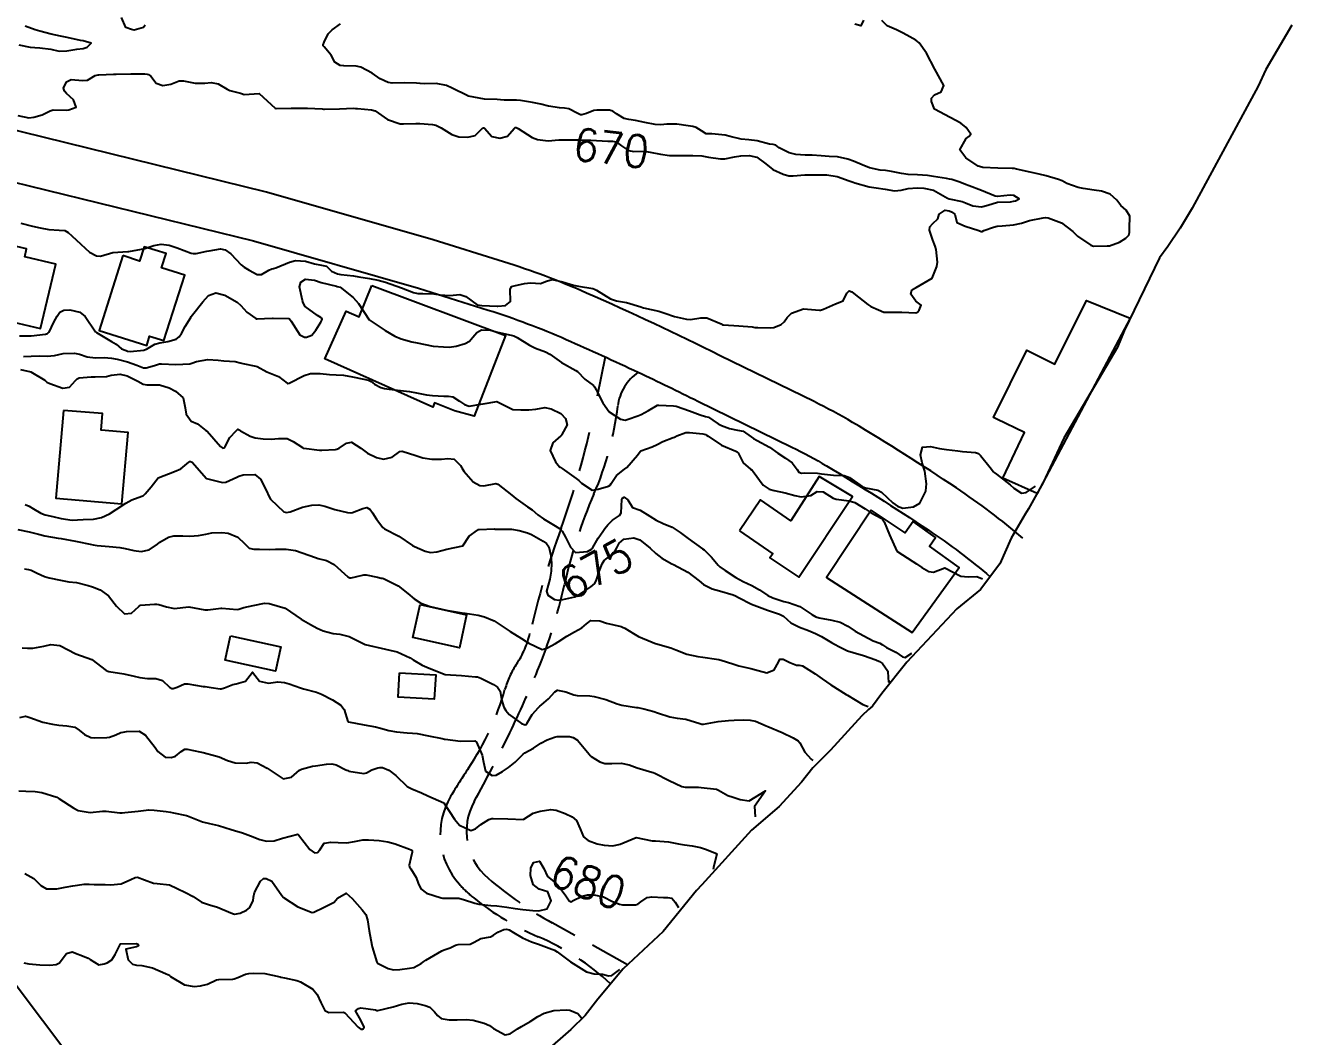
# Model space of a CAD drawing. Header units: metres. Extents: x 298520 to 308411, y 7433745 to 7450750.
# Drawn here: x 300859.5 to 301017, y 7446823.5 to 7446949.3 of the extents above; entities that cross this region are included whole.
import ezdxf
from ezdxf.enums import TextEntityAlignment as Align

# ---------------------------------------------------------------- set-up
doc = ezdxf.new("R2010")
doc.units = ezdxf.units.M
doc.header["$LTSCALE"] = 10
doc.linetypes.add('CONTINUO', pattern=[0])
doc.linetypes.add('DASHED', pattern=[0.75, 0.5, -0.25])
for name, color, linetype in [('Area', 45, 'Continuous'), ('Cotas', 45, 'Continuous'), ('Curvas de Nivel 1m', 11, 'Continuous'), ('Curvas de Nivel 5m', 15, 'Continuous'), ('Edificações', 30, 'Continuous'), ('TEXTO', 45, 'Continuous'), ('Vias Primárias', 230, 'Continuous'), ('Vias Secundárias', 230, 'DASHED')]:
    doc.layers.add(name, color=color, linetype=linetype)
doc.styles.add('Style-STANDARD', font='STANDARD.shx')

msp = doc.modelspace()

# ---------------------------------------------------------------- linework, layer by layer
at = {"layer": 'Area'}
msp.add_polyline3d([(301017.03, 7446949.35, 672.28), (301013.8, 7446943.86, 671.69), (301012.84, 7446941.75, 672.03), (301004.63, 7446926.57, 671.48), (301003.17, 7446924.1, 671.61), (301001.63, 7446921.81, 671.47), (301000.57, 7446920.43, 671.43), (300996.18, 7446911.34, 675.16), (300995.35, 7446909.28, 675.22), (300988.66, 7446897.98, 674.74), (300986.1, 7446892.45, 674.78), (300984.28, 7446889.19, 673.9), (300983.85, 7446888.53, 674.61), (300982.12, 7446885.54, 672.36), (300980.71, 7446882.35, 672.25), (300978.33, 7446879.13, 676.21), (300975.38, 7446876.75, 677.46), (300969.13, 7446870.09, 673.75), (300966.05, 7446866.2, 675.46), (300964.88, 7446864.62, 675.74), (300964.37, 7446864.21, 683.54), (300963.53, 7446863.44, 676.04), (300959.64, 7446859.16, 680.6), (300957.46, 7446856.94, 677.26), (300956.05, 7446855.16, 689.59), (300953.27, 7446852.15, 684.21), (300949.81, 7446849.21, 678.16), (300943.63, 7446842.41, 691.45), (300942.99, 7446841.71, 688.77), (300938.82, 7446836.61, 680.46), (300933.86, 7446831.97, 684.31), (300930.71, 7446828.19, 681.47), (300929.14, 7446826.14, 681.99), (300927.35, 7446824.41, 682.1), (300924.06, 7446821.55, 682.23)], dxfattribs=at)
at = {"layer": 'Curvas de Nivel 1m', "flags": 128}
for points, elevation in [([(300858.9, 7446924.71), (300860.38, 7446924.34), (300861.32, 7446924.13), (300862.38, 7446923.93), (300863.7, 7446923.85), (300864.38, 7446923.81), (300864.8, 7446923.58), (300865.27, 7446923.15), (300866.36, 7446922.11), (300867.46, 7446921.12), (300868.34, 7446920.64), (300868.82, 7446920.63), (300870.34, 7446921.09), (300872.22, 7446921.19), (300872.35, 7446921.2), (300873.92, 7446921.47), (300874.35, 7446921.59), (300875.45, 7446921.93), (300876.36, 7446922.11), (300877.36, 7446922), (300878.35, 7446921.66), (300880.12, 7446920.97), (300880.34, 7446920.93), (300880.72, 7446920.96), (300882.06, 7446921.23), (300882.35, 7446921.28), (300883.77, 7446921.51), (300884.35, 7446921.4), (300885.04, 7446920.91), (300886.33, 7446919.54), (300886.69, 7446919.26), (300887.31, 7446918.89), (300888.32, 7446918.35), (300888.85, 7446918.33), (300889.78, 7446918.86), (300890.13, 7446919.05), (300890.33, 7446919.07), (300890.63, 7446919.15), (300892.33, 7446919.86), (300893.08, 7446920.06), (300894.33, 7446919.99), (300895.47, 7446919.65), (300896.33, 7446919.5), (300896.95, 7446919.39), (300897.58, 7446918.76), (300898.32, 7446918.4), (300898.74, 7446918.32), (300900.31, 7446918.17), (300900.98, 7446918.06), (300902.31, 7446917.85), (300903.36, 7446917.64), (300904.3, 7446917.38), (300906.29, 7446916.66), (300907.76, 7446916.11), (300908.29, 7446915.99), (300908.94, 7446915.97), (300910.29, 7446915.94), (300911.08, 7446915.81), (300912.28, 7446915.74), (300913.55, 7446915.84), (300914.28, 7446915.58), (300915.69, 7446914.55), (300916.27, 7446914.48), (300918.16, 7446914.4), (300918.27, 7446914.4), (300919.23, 7446914.5), (300919.82, 7446914.96), (300919.8, 7446916.49), (300919.95, 7446916.84), (300920.3, 7446916.94), (300921.56, 7446917.23), (300922.31, 7446917.3), (300923.55, 7446917.2), (300924.31, 7446917.5), (300925.04, 7446917.7), (300926.31, 7446917.43), (300927.69, 7446917.02), (300928.3, 7446916.88), (300930.09, 7446916.58), (300930.29, 7446916.51), (300930.55, 7446916.37), (300932.28, 7446915.31), (300933.01, 7446915.07), (300934.28, 7446914.85), (300936.06, 7446914.3), (300936.27, 7446914.23), (300936.37, 7446914.2), (300938.27, 7446913.76), (300939.02, 7446913.51), (300940.26, 7446913.1), (300941.72, 7446912.77), (300942.25, 7446912.75), (300943.52, 7446912.95), (300944.25, 7446912.93), (300946.03, 7446912.18), (300946.17, 7446912.11), (300946.24, 7446912.09), (300946.34, 7446912.08), (300948.24, 7446911.94), (300949.91, 7446911.81), (300950.24, 7446911.76), (300950.62, 7446911.75), (300952.24, 7446911.71), (300952.61, 7446911.73), (300953.51, 7446912.1), (300953.9, 7446912.44), (300954.26, 7446913), (300954.81, 7446913.54), (300956.27, 7446914.06), (300958.27, 7446913.89), (300958.4, 7446913.91), (300958.77, 7446914.03), (300960.28, 7446914.68), (300961.24, 7446915.05), (300961.69, 7446916), (300961.97, 7446916.32), (300962.29, 7446916.18), (300962.55, 7446915.99), (300964.28, 7446914.6), (300964.68, 7446914.37), (300965.61, 7446913.95), (300966.27, 7446913.67), (300966.57, 7446913.63), (300968.27, 7446913.66), (300968.53, 7446913.65), (300970.27, 7446913.58), (300970.49, 7446913.67), (300970.68, 7446913.89), (300970.91, 7446914.52), (300970.28, 7446915), (300969.63, 7446915.91), (300969.77, 7446916.43), (300970.3, 7446916.73), (300972.31, 7446917.87), (300972.87, 7446919.33), (300972.94, 7446919.86), (300972.79, 7446921.43), (300972.68, 7446921.87), (300972.37, 7446922.61), (300971.98, 7446923.87), (300972, 7446924.27), (300972.4, 7446924.67), (300973.01, 7446925.26), (300973.18, 7446925.86), (300973.92, 7446926.36), (300974.42, 7446926.26), (300974.72, 7446926.15), (300975.1, 7446925.84), (300975.36, 7446924.79), (300976.4, 7446924.34), (300978.12, 7446923.8), (300978.39, 7446923.67), (300978.52, 7446923.67), (300978.73, 7446923.8), (300979.94, 7446924.24), (300980.4, 7446924.33), (300981.02, 7446924.39), (300982.4, 7446924.53), (300983.41, 7446924.73), (300984.41, 7446925.05), (300986.09, 7446925.38), (300986.41, 7446925.42), (300986.71, 7446925.4), (300988.4, 7446924.76), (300989.8, 7446923.67), (300990.38, 7446923.12), (300992.04, 7446921.97), (300992.37, 7446921.86), (300994.09, 7446921.89), (300994.37, 7446921.92), (300995.61, 7446922.37), (300996.38, 7446922.87), (300996.76, 7446923.21), (300996.83, 7446923.58), (300996.86, 7446924.05), (300996.9, 7446925.58), (300996.42, 7446926.32), (300995.78, 7446926.94), (300995.29, 7446927.6), (300994.44, 7446928.35), (300993.38, 7446928.69), (300992.45, 7446928.83), (300991.09, 7446929.02), (300990.46, 7446929.16), (300989.06, 7446929.67), (300988.47, 7446929.97), (300988.02, 7446930.14), (300986.47, 7446930.61), (300985.59, 7446930.83), (300984.48, 7446931.05), (300982.77, 7446931.46), (300982.48, 7446931.51), (300982.25, 7446931.53), (300980.48, 7446931.55), (300978.62, 7446931.66), (300978.48, 7446931.68), (300978, 7446931.8), (300976.5, 7446932.84), (300975.76, 7446933.83), (300976.53, 7446935.27), (300976.84, 7446935.51), (300977.12, 7446935.81), (300976.54, 7446936.64), (300975.87, 7446937.15), (300974.55, 7446937.85), (300972.57, 7446938.91), (300972.2, 7446939.87), (300972.2, 7446940.26), (300972.59, 7446940.7), (300973.4, 7446941.05), (300973.74, 7446941.86), (300972.62, 7446943.87), (300971.58, 7446945.88), (300970.67, 7446947.15), (300970.26, 7446947.49), (300969.5, 7446947.91), (300968.68, 7446948.36), (300967.84, 7446948.78), (300966.69, 7446949.29), (300966.03, 7446949.95)], 671), ([(300963.76, 7446949.97), (300963.41, 7446949.26), (300962.69, 7446949.46)], 671), ([(300858.65, 7446946.92), (300860.06, 7446946.62), (300860.65, 7446946.57), (300861.29, 7446946.55), (300862.64, 7446946.36), (300863.67, 7446946.14), (300864.64, 7446946.15), (300865.89, 7446946.39), (300866.65, 7446946.45), (300867.17, 7446946.6), (300867.68, 7446947.12), (300866.66, 7446947.39), (300866.35, 7446947.44), (300864.66, 7446947.82), (300863.85, 7446947.98), (300862.67, 7446948.23), (300861.26, 7446948.6), (300860.68, 7446948.76), (300859.44, 7446949.22)], 669), ([(300858.75, 7446910.69), (300860.22, 7446910.72), (300861.97, 7446910.93), (300862.22, 7446911.01), (300862.33, 7446911.07), (300862.44, 7446911.18), (300863.01, 7446912.41), (300863.44, 7446913.17), (300863.78, 7446913.64), (300864.26, 7446913.88), (300865.03, 7446913.92), (300866.26, 7446913.67), (300866.91, 7446913.12), (300868.22, 7446911.21), (300868.33, 7446911.11), (300870.21, 7446909.99), (300870.78, 7446909.66), (300871.45, 7446909.07), (300872, 7446908.87), (300872.2, 7446908.81), (300872.5, 7446908.76), (300874.2, 7446908.93), (300874.29, 7446908.95), (300874.53, 7446909.04), (300875.57, 7446909.67), (300876.21, 7446909.83), (300877.19, 7446909.98), (300878.22, 7446910.31), (300878.62, 7446910.59), (300878.9, 7446910.98), (300879.36, 7446911.85), (300880.05, 7446912.97), (300880.12, 7446913.1), (300880.26, 7446913.31), (300881.54, 7446914.95), (300882.28, 7446915.73), (300883.16, 7446916.05), (300884.28, 7446915.77), (300885.82, 7446914.9), (300886.27, 7446914.48), (300887.04, 7446913.67), (300888.17, 7446912.87), (300888.25, 7446912.83), (300888.3, 7446912.82), (300889.25, 7446912.86), (300890.21, 7446912.9), (300890.25, 7446912.9), (300890.3, 7446912.9), (300892.25, 7446912.85), (300892.35, 7446912.82), (300892.54, 7446912.52), (300893.63, 7446910.81), (300894.02, 7446910.61), (300894.22, 7446910.56), (300894.47, 7446910.55), (300895.12, 7446910.79), (300895.61, 7446911.41), (300896.25, 7446912.42), (300896.36, 7446912.67), (300896.39, 7446912.78), (300896.36, 7446912.89), (300896.25, 7446912.97), (300895.82, 7446913.23), (300894.27, 7446914.34), (300894.05, 7446914.8), (300893.96, 7446915.12), (300893.6, 7446916.81), (300893.73, 7446917.38), (300894.31, 7446917.77), (300895.47, 7446917.62), (300896.3, 7446917.33), (300898.17, 7446916.87), (300898.29, 7446916.85), (300898.65, 7446916.75), (300900.28, 7446915.49), (300900.91, 7446914.72), (300902.25, 7446912.71), (300904.23, 7446911.35), (300905.44, 7446910.67), (300906.22, 7446910.33), (300907.54, 7446909.96), (300908.21, 7446909.83), (300909.21, 7446909.63), (300910.21, 7446909.44), (300911.48, 7446909.32), (300912.21, 7446909.31), (300913.06, 7446909.42), (300914.21, 7446909.74), (300914.73, 7446910.04), (300915.15, 7446910.55), (300915.65, 7446911.12), (300916.24, 7446911.47), (300917.36, 7446911.41), (300918.23, 7446911.17), (300919.93, 7446910.79), (300920.23, 7446910.7), (300920.65, 7446910.49), (300922.21, 7446909.53), (300922.93, 7446909.18), (300924.21, 7446908.73), (300924.72, 7446908.43), (300926.19, 7446907.37), (300927.95, 7446906.4), (300928.17, 7446906.25), (300929.09, 7446905.31), (300930.15, 7446904.51), (300930.3, 7446904.37), (300930.51, 7446904), (300931.34, 7446902.36), (300932.12, 7446901.25), (300933.52, 7446900.34), (300934.1, 7446900.22), (300934.47, 7446900.32), (300935.66, 7446900.75), (300936.11, 7446900.9), (300937.01, 7446901.4), (300938.13, 7446902.07), (300938.3, 7446902.1), (300940.13, 7446902), (300940.43, 7446901.94), (300942.11, 7446901.38), (300943.45, 7446900.87), (300944.11, 7446900.69), (300944.48, 7446900.58), (300945.01, 7446900.2), (300945.68, 7446899.77), (300946.1, 7446899.57), (300947.09, 7446899.18), (300948.09, 7446898.96), (300948.77, 7446898.83), (300949.78, 7446898.13), (300950.08, 7446897.92), (300950.51, 7446897.69), (300952.06, 7446896.84), (300953.1, 7446896.1), (300954.05, 7446895.47), (300954.87, 7446894.9), (300955.5, 7446894.07), (300955.72, 7446893.76), (300956.03, 7446893.61), (300956.43, 7446893.65), (300958.03, 7446893.63), (300958.51, 7446893.55), (300960.03, 7446893.39), (300961.34, 7446893.31), (300962.02, 7446893.08), (300963.6, 7446891.97), (300964, 7446891.8), (300965.54, 7446891.49), (300966, 7446891.25), (300967.41, 7446889.93), (300967.98, 7446889.53), (300968.64, 7446889.25), (300969.98, 7446889.42), (300970.77, 7446889.89), (300971.5, 7446891.38), (300971.54, 7446891.88), (300971.58, 7446892.3), (300971.37, 7446893.88), (300971.06, 7446894.9), (300970.86, 7446895.89), (300971.09, 7446896.86), (300972.07, 7446896.95), (300973.22, 7446896.7), (300974.06, 7446896.56), (300975.5, 7446896.39), (300976.06, 7446896.33), (300977.68, 7446896.18), (300978.06, 7446896.05), (300978.33, 7446895.8), (300979.5, 7446894.33), (300979.93, 7446893.78), (300980.03, 7446893.7), (300980.31, 7446893.5), (300982.01, 7446892.15), (300982.46, 7446891.75), (300983.4, 7446891.14), (300984, 7446891.23), (300985.15, 7446892)], 672), ([(300859.26, 7446908.15), (300860.19, 7446908.17), (300861.21, 7446908.21), (300862.19, 7446908.19), (300863.11, 7446908.25), (300864.2, 7446908.5), (300865.59, 7446908.53), (300866.2, 7446908.41), (300867.18, 7446908.11), (300868.19, 7446907.97), (300869.27, 7446908.02), (300870.19, 7446907.94), (300870.9, 7446907.79), (300872.19, 7446907.46), (300873.34, 7446907.05), (300874.18, 7446906.73), (300874.5, 7446906.71), (300875.56, 7446907.03), (300876.03, 7446907.18), (300876.18, 7446907.21), (300876.4, 7446907.23), (300878.18, 7446907.15), (300879.93, 7446907.23), (300880.19, 7446907.29), (300880.75, 7446907.52), (300882.19, 7446907.78), (300883.45, 7446907.66), (300884.19, 7446907.58), (300885.59, 7446907.5), (300886.19, 7446907.36), (300886.55, 7446907.26), (300888.17, 7446906.92), (300888.31, 7446906.87), (300889.52, 7446906.21), (300890.16, 7446905.99), (300890.97, 7446905.65), (300892.04, 7446904.83), (300892.11, 7446904.79), (300892.15, 7446904.79), (300892.28, 7446904.83), (300894.16, 7446905.79), (300894.95, 7446906.01), (300896.17, 7446906.02), (300897.31, 7446905.91), (300898.16, 7446905.87), (300899.07, 7446905.83), (300900.16, 7446905.62), (300901.57, 7446905.3), (300902.16, 7446905.2), (300902.48, 7446905.03), (300902.93, 7446904.7), (300903.72, 7446904.26), (300904.15, 7446904.17), (300904.73, 7446904.09), (300906.15, 7446903.89), (300907.27, 7446903.77), (300908.14, 7446903.63), (300909.38, 7446903.37), (300910.14, 7446903.28), (300911.55, 7446903.18), (300912.14, 7446903.18), (300912.67, 7446903.11), (300913.51, 7446902.57), (300914.13, 7446902.15), (300914.71, 7446901.97), (300916.13, 7446902.19), (300916.43, 7446902.24), (300918.13, 7446902.52), (300920.12, 7446901.54), (300921.11, 7446901.49), (300922.12, 7446901.51), (300922.99, 7446901.59), (300924.12, 7446901.77), (300924.91, 7446901.64), (300926.11, 7446901.03), (300926.66, 7446900.41), (300926.88, 7446899.62), (300926.24, 7446898.42), (300926.16, 7446898.34), (300926.08, 7446898.27), (300925.1, 7446897.4), (300924.76, 7446896.43), (300925.45, 7446895.02), (300925.95, 7446894.42), (300926.03, 7446894.35), (300926.27, 7446894.18), (300928.02, 7446892.94), (300928.32, 7446892.7), (300928.65, 7446892.39), (300930, 7446891.49), (300930.74, 7446891.63), (300932.01, 7446891.99), (300932.22, 7446892.14), (300932.36, 7446892.35), (300933.04, 7446893.33), (300934.03, 7446894.13), (300934.29, 7446894.33), (300935.62, 7446895.88), (300935.97, 7446896.3), (300936.01, 7446896.35), (300936.05, 7446896.38), (300937.46, 7446896.89), (300938.07, 7446897.19), (300938.79, 7446897.55), (300940.08, 7446898.05), (300940.22, 7446898.11), (300940.51, 7446898.25), (300941.65, 7446898.67), (300942.09, 7446898.69), (300943.78, 7446898.52), (300944.08, 7446898.41), (300944.21, 7446898.34), (300944.41, 7446898.21), (300946.07, 7446897.1), (300947.86, 7446896.36), (300948.05, 7446896.28), (300948.18, 7446896.16), (300948.78, 7446894.89), (300949.7, 7446894.13), (300949.91, 7446894.01), (300950.03, 7446893.82), (300951.26, 7446892.12), (300952.01, 7446891.61), (300952.64, 7446891.47), (300954, 7446891.17), (300955.22, 7446890.85), (300955.99, 7446890.68), (300957.21, 7446890.83), (300958, 7446891.34), (300958.75, 7446891.28), (300959.99, 7446890.5), (300960.35, 7446890.38), (300961.98, 7446890.18), (300962.67, 7446889.98), (300963.98, 7446889.19), (300964.69, 7446888.68), (300965.96, 7446888.02), (300966.08, 7446887.94), (300966.33, 7446887.57), (300966.97, 7446885.93), (300967.91, 7446883.92), (300969.9, 7446882.64), (300970.36, 7446882.35), (300971.03, 7446881.88), (300971.89, 7446881.38), (300972.45, 7446881.3), (300973.89, 7446881.85), (300975.88, 7446880.82), (300976.78, 7446880.72), (300977.87, 7446880.78), (300978.56, 7446880.48)], 673), ([(300858.87, 7446906.52), (300860.17, 7446906.22), (300861.88, 7446905.18), (300862.02, 7446905.05), (300862.15, 7446904.96), (300862.53, 7446904.79), (300864.14, 7446904.18), (300864.98, 7446904.32), (300865.73, 7446905.14), (300865.93, 7446905.37), (300866.16, 7446905.47), (300867.68, 7446905.6), (300868.16, 7446905.59), (300869.59, 7446905.66), (300870.16, 7446905.8), (300871.29, 7446905.95), (300872.16, 7446905.71), (300873.48, 7446905.05), (300874.15, 7446904.7), (300874.58, 7446904.61), (300876.15, 7446904.59), (300877.37, 7446904.22), (300878.14, 7446903.82), (300879.09, 7446902.98), (300879.36, 7446901.73), (300879.48, 7446900.98), (300880.09, 7446900.09), (300880.89, 7446899.75), (300881.93, 7446898.94), (300882.03, 7446898.89), (300882.08, 7446898.86), (300883.76, 7446896.92), (300884.06, 7446896.74), (300884.21, 7446896.77), (300884.34, 7446896.92), (300884.93, 7446898.06), (300885.69, 7446898.9), (300885.9, 7446899.08), (300886.08, 7446899.03), (300886.16, 7446898.97), (300886.25, 7446898.9), (300887.43, 7446898.24), (300888.07, 7446898.02), (300889.05, 7446897.88), (300890.07, 7446897.85), (300890.97, 7446897.94), (300892.07, 7446897.93), (300892.81, 7446897.55), (300893.94, 7446896.8), (300894.06, 7446896.74), (300894.14, 7446896.72), (300896.06, 7446896.48), (300896.35, 7446896.48), (300898.06, 7446896.57), (300898.21, 7446896.6), (300898.53, 7446896.75), (300899.45, 7446897.36), (300900.07, 7446897.46), (300901.21, 7446896.72), (300902.05, 7446896.12), (300903.18, 7446895.56), (300904.04, 7446895.37), (300905.12, 7446895.6), (300906.05, 7446896.3), (300906.36, 7446896.35), (300908.04, 7446895.81), (300908.92, 7446895.51), (300910.04, 7446895.38), (300911.25, 7446895.38), (300912.04, 7446895.45), (300912.83, 7446895.37), (300913.61, 7446894.57), (300913.76, 7446894.29), (300914.03, 7446893.88), (300915.21, 7446892.55), (300916.01, 7446892.07), (300916.51, 7446892.03), (300918.01, 7446892.33), (300918.26, 7446892.27), (300919.99, 7446890.9), (300920.49, 7446890.48), (300921.97, 7446889.44), (300922.55, 7446889.04), (300923.23, 7446888.45), (300923.96, 7446887.93), (300925.19, 7446887.19), (300925.94, 7446886.73), (300926.27, 7446886.42), (300926.66, 7446885.67), (300927.31, 7446884.41), (300927.91, 7446883.76), (300929.4, 7446883.87), (300929.91, 7446884.16), (300930.02, 7446884.26), (300930.09, 7446884.37), (300930.76, 7446885.53), (300931.31, 7446886.36), (300931.58, 7446886.72), (300931.95, 7446887.2), (300932.53, 7446887.77), (300933.38, 7446888.34), (300933.62, 7446888.68), (300933.7, 7446890.33), (300933.79, 7446890.53), (300933.99, 7446890.65), (300934.45, 7446890.32), (300935.02, 7446889.36), (300935.97, 7446889.02), (300937.19, 7446888.29), (300937.96, 7446887.77), (300938.85, 7446887.37), (300939.94, 7446886.9), (300940.94, 7446886.24), (300941.93, 7446885.48), (300943.72, 7446884.21), (300943.91, 7446884.07), (300944.86, 7446883.16), (300945.68, 7446882.18), (300945.89, 7446881.98), (300946.53, 7446881.53), (300947.87, 7446880.64), (300948.78, 7446880.15), (300949.86, 7446879.64), (300950.82, 7446879.09), (300951.85, 7446878.38), (300952.46, 7446878.1), (300953.84, 7446877.67), (300954.41, 7446877.51), (300955.83, 7446877.04), (300957.31, 7446876.05), (300957.81, 7446875.76), (300958.22, 7446875.62), (300959.81, 7446875.34), (300960.87, 7446875.08), (300961.8, 7446874.59), (300962.72, 7446873.98), (300963.79, 7446873.37), (300964.96, 7446872.78), (300965.78, 7446872.46), (300966.12, 7446872.28), (300966.6, 7446871.94), (300967.76, 7446871.33), (300968.61, 7446870.77), (300968.94, 7446870.68), (300969.76, 7446871.23)], 674), ([(300858.53, 7446886.63), (300859.93, 7446886.32), (300861.1, 7446886.02), (300861.92, 7446885.82), (300863.54, 7446885.54), (300863.92, 7446885.48), (300865.73, 7446885.14), (300865.91, 7446885.11), (300867.56, 7446884.77), (300867.91, 7446884.71), (300868.39, 7446884.63), (300869.91, 7446884.5), (300871.23, 7446884.39), (300871.9, 7446884.23), (300872.96, 7446884), (300873.9, 7446883.86), (300874.87, 7446884.07), (300875.91, 7446884.8), (300876.21, 7446885.02), (300877.27, 7446885.66), (300877.93, 7446885.84), (300879.08, 7446885.82), (300879.93, 7446885.8), (300881.03, 7446885.85), (300881.93, 7446886.02), (300882.69, 7446886.18), (300883.93, 7446886.24), (300884.7, 7446886.14), (300885.92, 7446885.66), (300886.76, 7446884.89), (300887.32, 7446884.29), (300887.91, 7446884.17), (300888.6, 7446884.17), (300889.91, 7446884.13), (300890.59, 7446884.16), (300891.91, 7446884.17), (300893.08, 7446883.99), (300893.9, 7446883.72), (300895.57, 7446883.11), (300895.9, 7446883.02), (300896.95, 7446882.77), (300897.89, 7446882.27), (300899.59, 7446880.73), (300899.75, 7446880.62), (300899.86, 7446880.59), (300900, 7446880.59), (300900.54, 7446880.72), (300901.59, 7446880.99), (300901.87, 7446880.98), (300903.27, 7446880.69), (300903.75, 7446880.57), (300903.86, 7446880.55), (300904.04, 7446880.5), (300905.85, 7446879.61), (300907.08, 7446878.65), (300907.84, 7446877.97), (300908.66, 7446877.46), (300909.83, 7446877.05), (300911.82, 7446876.59), (300913.82, 7446876.25), (300914.18, 7446876.19), (300915.81, 7446875.96), (300916.58, 7446875.76), (300917.8, 7446875.23), (300918.94, 7446874.5), (300919.44, 7446874.15), (300919.79, 7446873.92), (300921.21, 7446873.05), (300921.78, 7446872.69), (300922.12, 7446872.47), (300923.76, 7446871.69), (300924.37, 7446871.83), (300925.45, 7446872.42), (300925.78, 7446872.63), (300926.83, 7446873.36), (300927.79, 7446873.88), (300928.7, 7446874.39), (300929.29, 7446874.89), (300929.81, 7446875.27), (300930.94, 7446875.23), (300931.8, 7446874.96), (300933.6, 7446874.53), (300933.79, 7446874.47), (300934.06, 7446874.33), (300935.14, 7446873.66), (300935.78, 7446873.31), (300937.48, 7446872.58), (300937.77, 7446872.47), (300938.46, 7446872.27), (300939.77, 7446871.87), (300940.39, 7446871.62), (300941.76, 7446871.1), (300943.16, 7446870.81), (300943.75, 7446870.73), (300945.45, 7446870.49), (300945.75, 7446870.42), (300946.59, 7446870.17), (300947.74, 7446869.81), (300948.24, 7446869.65), (300949.73, 7446869.3), (300950.66, 7446869.06), (300951.73, 7446868.78), (300952.66, 7446869.17), (300953.17, 7446870.1), (300953.35, 7446870.5), (300953.75, 7446870.48), (300954.6, 7446870.08), (300955.41, 7446869.73), (300955.74, 7446869.75), (300956.16, 7446869.63), (300957.73, 7446868.66), (300958.63, 7446868.03), (300959.71, 7446867.3), (300961.6, 7446866.09), (300961.69, 7446866.03), (300961.75, 7446865.99), (300963.68, 7446864.83), (300964.32, 7446864.61)], 676), ([(300859.39, 7446881.7), (300859.88, 7446881.62), (300860.21, 7446881.54), (300860.96, 7446881.19), (300861.87, 7446880.76), (300862.44, 7446880.6), (300863.86, 7446880.3), (300864.89, 7446880.12), (300865.86, 7446880), (300867.31, 7446879.66), (300867.85, 7446879.47), (300868.79, 7446879.1), (300869.84, 7446878.36), (300870.82, 7446877.08), (300871.81, 7446876.12), (300872.68, 7446876.19), (300873.58, 7446877.04), (300873.82, 7446877.18), (300875.53, 7446877.32), (300875.83, 7446877.31), (300876.08, 7446877.27), (300877.02, 7446877), (300877.82, 7446876.81), (300878.01, 7446876.8), (300879.82, 7446876.97), (300881.82, 7446876.61), (300882.16, 7446876.6), (300883.82, 7446876.81), (300883.93, 7446876.81), (300885.82, 7446876.66), (300886.03, 7446876.69), (300886.67, 7446876.89), (300887.83, 7446877.15), (300889.25, 7446877.43), (300889.83, 7446877.41), (300891.82, 7446876.83), (300893.8, 7446875.47), (300894.94, 7446874.79), (300895.79, 7446874.34), (300896.54, 7446874.02), (300897.78, 7446873.68), (300898.61, 7446873.58), (300899.78, 7446873.31), (300900.91, 7446872.72), (300901.77, 7446872.31), (300902.31, 7446872.16), (300903.76, 7446871.83), (300904.81, 7446871.61), (300905.75, 7446871.39), (300907.35, 7446870.64), (300907.74, 7446870.4), (300908.86, 7446869.74), (300909.73, 7446869.37), (300911.72, 7446868.59), (300913.72, 7446868.44), (300915.48, 7446868.3), (300915.72, 7446868.27), (300916.14, 7446868.11), (300917.71, 7446867.34), (300918.21, 7446867.01), (300918.54, 7446866.51), (300918.72, 7446865.48), (300919.01, 7446864.5), (300919.25, 7446864.08), (300919.66, 7446863.61), (300921.2, 7446862.47), (300921.65, 7446862.29), (300921.78, 7446862.34), (300921.86, 7446862.47), (300922.54, 7446863.59), (300923.3, 7446864.45), (300923.48, 7446864.64), (300923.68, 7446864.8), (300924.58, 7446865.54), (300925.37, 7446866.42), (300925.7, 7446866.61), (300926.72, 7446866.41), (300927.7, 7446866.06), (300928.12, 7446865.97), (300929.7, 7446865.9), (300930.23, 7446865.83), (300931.69, 7446865.45), (300933.1, 7446864.92), (300933.68, 7446864.74), (300935.5, 7446864.48), (300935.68, 7446864.45), (300936.41, 7446864.29), (300937.67, 7446863.97), (300938.13, 7446863.81), (300939.66, 7446863.29), (300940.56, 7446863.15), (300941.66, 7446863.01), (300943.38, 7446862.49), (300943.65, 7446862.41), (300943.86, 7446862.41), (300945.66, 7446862.71), (300946.97, 7446862.86), (300947.66, 7446862.9), (300948.88, 7446862.93), (300949.66, 7446862.91), (300950.31, 7446862.78), (300951.65, 7446862.19), (300951.84, 7446862.11), (300953.64, 7446861.34), (300955, 7446860.71), (300955.63, 7446860.33), (300955.82, 7446860.07), (300956.45, 7446858.9), (300957.24, 7446858.05), (300957.44, 7446857.88)], 677), ([(300859.07, 7446871.91), (300859.76, 7446871.85), (300860.42, 7446871.86), (300861.76, 7446872.08), (300862.64, 7446872.3), (300863.76, 7446872.19), (300865.75, 7446871.14), (300867.74, 7446870.43), (300869.55, 7446869.09), (300869.72, 7446868.99), (300869.85, 7446868.96), (300871.72, 7446868.67), (300873.02, 7446868.36), (300873.71, 7446868.18), (300874.67, 7446868.07), (300875.71, 7446868.06), (300876.54, 7446867.83), (300877.42, 7446866.99), (300877.7, 7446866.83), (300877.88, 7446866.81), (300878.37, 7446866.98), (300879.27, 7446867.41), (300879.71, 7446867.41), (300881.58, 7446867.08), (300881.7, 7446867.08), (300881.84, 7446867.08), (300882.6, 7446866.94), (300883.7, 7446866.79), (300883.83, 7446866.79), (300884.24, 7446866.91), (300885.28, 7446867.34), (300885.71, 7446867.41), (300886.85, 7446867.75), (300887.72, 7446868.88), (300888.61, 7446867.76), (300889.71, 7446867.5), (300890.89, 7446867.66), (300891.71, 7446867.59), (300892.29, 7446867.4), (300893.7, 7446866.92), (300894.1, 7446866.8), (300895.7, 7446866.37), (300896.33, 7446866.14), (300897.68, 7446865.42), (300898.74, 7446864.74), (300899.16, 7446864.23), (300899.6, 7446862.73), (300899.62, 7446862.7), (300899.65, 7446862.69), (300899.7, 7446862.68), (300901.65, 7446862.31), (300903.03, 7446862.07), (300903.65, 7446861.91), (300904.71, 7446861.6), (300905.64, 7446861.43), (300906.96, 7446861.33), (300907.64, 7446861.29), (300908.23, 7446861.22), (300909.64, 7446860.94), (300911.34, 7446860.59), (300911.63, 7446860.53), (300911.71, 7446860.51), (300913.63, 7446860.28), (300915.4, 7446860.32), (300915.62, 7446860.17), (300916.33, 7446858.53), (300916.46, 7446857.67), (300916.73, 7446856.53), (300917.57, 7446855.99), (300918.05, 7446856.04), (300918.82, 7446856.5), (300919.59, 7446857), (300920.41, 7446857.67), (300921.19, 7446858.47), (300921.4, 7446858.68), (300921.61, 7446858.81), (300922.68, 7446859.39), (300923.62, 7446860.03), (300924.41, 7446860.44), (300925.29, 7446860.76), (300925.63, 7446860.84), (300927.17, 7446860.87), (300927.63, 7446860.75), (300928.17, 7446860.39), (300929.61, 7446858.64), (300929.73, 7446858.5), (300929.88, 7446858.38), (300930.96, 7446857.72), (300931.59, 7446857.48), (300932.46, 7446857.48), (300933.6, 7446857.54), (300934.61, 7446857.33), (300935.59, 7446856.96), (300937.44, 7446856.42), (300937.58, 7446856.38), (300937.81, 7446856.28), (300939.57, 7446855.39), (300941.14, 7446854.65), (300941.56, 7446854.55), (300943.23, 7446854.54), (300943.56, 7446854.53), (300945.45, 7446854.29), (300945.55, 7446854.26), (300945.7, 7446854.18), (300946.88, 7446853.5), (300947.54, 7446853.29), (300948.4, 7446853.01), (300949.54, 7446852.86), (300951.55, 7446854.11), (300950.18, 7446852.13), (300950.26, 7446850.88)], 678), ([(300858.78, 7446863.22), (300859.5, 7446863.37), (300859.66, 7446863.36), (300860.04, 7446863.21), (300861.65, 7446862.64), (300862.86, 7446862.39), (300863.64, 7446862.26), (300864.62, 7446862.17), (300865.64, 7446862), (300866.16, 7446861.66), (300866.85, 7446861.12), (300867.63, 7446860.74), (300868.05, 7446860.68), (300869.63, 7446860.72), (300869.95, 7446860.77), (300870.72, 7446861.08), (300871.37, 7446861.34), (300871.64, 7446861.41), (300872.07, 7446861.5), (300873.64, 7446861.54), (300874.44, 7446861.03), (300875.61, 7446859.48), (300875.95, 7446859.01), (300876.88, 7446858.28), (300877.6, 7446858.23), (300878.15, 7446858.43), (300878.88, 7446858.98), (300879.3, 7446859.28), (300879.61, 7446859.29), (300881.17, 7446858.95), (300881.6, 7446858.85), (300883.12, 7446858.45), (300883.6, 7446858.31), (300884.61, 7446857.89), (300885.59, 7446857.57), (300886.94, 7446857.54), (300887.59, 7446857.65), (300888.32, 7446857.6), (300889.58, 7446856.93), (300889.69, 7446856.85), (300891.56, 7446855.6), (300892.57, 7446855.81), (300893.58, 7446856.69), (300893.65, 7446856.73), (300893.84, 7446856.8), (300895.2, 7446857.17), (300895.59, 7446857.22), (300896.95, 7446857.4), (300897.59, 7446857.45), (300898.16, 7446857.32), (300899.35, 7446856.73), (300899.58, 7446856.61), (300899.74, 7446856.56), (300901.58, 7446856.27), (300901.94, 7446856.34), (300902.59, 7446856.7), (300903.31, 7446856.97), (300903.59, 7446857.02), (300903.91, 7446857.01), (300904.71, 7446856.67), (300905.57, 7446856), (300906.97, 7446854.65), (300907.55, 7446854.33), (300908.78, 7446853.86), (300909.54, 7446853.47), (300911.53, 7446852.59), (300912.87, 7446850.58), (300913.5, 7446849.83), (300914.88, 7446849.17), (300915.5, 7446849.36), (300916.13, 7446849.91), (300917.13, 7446850.52), (300917.4, 7446850.63), (300917.51, 7446850.66), (300917.66, 7446850.66), (300919.51, 7446850.61), (300921.44, 7446850.54), (300921.51, 7446850.57), (300922.67, 7446851.31), (300923.52, 7446851.55), (300924.85, 7446851.76), (300925.53, 7446851.71), (300926.65, 7446851.29), (300927.52, 7446850.87), (300928.06, 7446850.39), (300928.5, 7446849.39), (300928.93, 7446848.39), (300929.48, 7446847.92), (300930.63, 7446847.52), (300931.47, 7446847.34), (300932.55, 7446847.26), (300933.47, 7446847.46), (300935.48, 7446848.3), (300937.48, 7446847.89), (300937.88, 7446847.87), (300939.48, 7446847.77), (300940.74, 7446847.5), (300941.47, 7446847.38), (300942.44, 7446847.25), (300943.47, 7446847.06), (300944.11, 7446846.84), (300945.46, 7446846.31), (300945.51, 7446846.23), (300945.15, 7446844.75), (300945.04, 7446844.33)], 679), ([(300859.42, 7446843.82), (300860.52, 7446843.2), (300861.4, 7446842.32), (300862.11, 7446841.89), (300863.4, 7446841.89), (300864.44, 7446842.11), (300865.4, 7446842.3), (300866.78, 7446842.49), (300867.41, 7446842.5), (300868.05, 7446842.46), (300869.41, 7446842.44), (300870.07, 7446842.42), (300871.41, 7446842.54), (300872.62, 7446843.05), (300873.14, 7446843.32), (300873.42, 7446843.34), (300874.32, 7446843.03), (300875.41, 7446842.63), (300875.87, 7446842.56), (300877.41, 7446842.41), (300878.36, 7446841.94), (300879.4, 7446841.44), (300880.35, 7446840.96), (300881.38, 7446840.26), (300882.39, 7446839.92), (300883.37, 7446839.62), (300885.05, 7446838.9), (300885.36, 7446838.78), (300885.5, 7446838.76), (300886.19, 7446838.89), (300887.01, 7446839.24), (300887.37, 7446839.56), (300887.83, 7446840.43), (300887.86, 7446840.87), (300887.99, 7446841.46), (300888.73, 7446842.86), (300889.09, 7446843.19), (300889.42, 7446843.21), (300890.14, 7446842.84), (300891.4, 7446841.08), (300891.58, 7446840.83), (300893.38, 7446839.66), (300895.18, 7446838.97), (300895.37, 7446838.99), (300896.56, 7446839.58), (300897.38, 7446839.99), (300897.89, 7446840.25), (300898.32, 7446840.75), (300899.4, 7446841.37), (300900.14, 7446840.72), (300901.37, 7446839.28), (300901.82, 7446838.71), (300902.03, 7446838.03), (300902.27, 7446836.7), (300902.45, 7446835.58), (300902.63, 7446834.7), (300903.21, 7446832.78), (300903.24, 7446832.69), (300903.29, 7446832.64), (300904.61, 7446832), (300905.28, 7446831.81), (300906.05, 7446831.88), (300907.29, 7446832.04), (300907.81, 7446832.12), (300908.74, 7446832.63), (300909.05, 7446832.87), (300909.3, 7446833.02), (300910.29, 7446833.61), (300911.31, 7446834.18), (300911.6, 7446834.3), (300912.31, 7446834.58), (300912.98, 7446834.91), (300913.32, 7446834.97), (300914.82, 7446835.04), (300915.32, 7446835.29), (300916.13, 7446835.73), (300917.33, 7446835.95), (300917.72, 7446836.13), (300918.26, 7446836.51), (300918.99, 7446836.86), (300919.35, 7446836.89), (300919.66, 7446836.81), (300920.2, 7446836.49), (300921.33, 7446835.8), (300922.45, 7446835.33), (300923.32, 7446835.02), (300924.99, 7446834.42), (300925.22, 7446834.33), (300925.31, 7446834.29), (300925.65, 7446834.08), (300927.3, 7446832.84), (300927.95, 7446832.39), (300929.29, 7446831.6), (300930.24, 7446831.32), (300931.28, 7446831.28), (300932.01, 7446831.08), (300932.46, 7446831.12), (300933.44, 7446831.87)], 681), ([(300859.29, 7446832.72), (300859.92, 7446832.57), (300861.29, 7446832.45), (300862.53, 7446832.42), (300863.29, 7446832.48), (300863.74, 7446832.7), (300864.07, 7446833.15), (300864.6, 7446833.85), (300865.31, 7446834.05), (300867.01, 7446833.41), (300867.3, 7446833.27), (300867.52, 7446833.12), (300868.63, 7446832.45), (300869.29, 7446832.59), (300869.66, 7446832.72), (300870.22, 7446833.08), (300870.65, 7446833.73), (300871.32, 7446835.07), (300873.32, 7446835.1), (300873.48, 7446835.04), (300873.55, 7446834.81), (300873.32, 7446834.71), (300871.98, 7446834.39), (300872.28, 7446833.06), (300872.79, 7446832.54), (300873.29, 7446832.39), (300873.97, 7446832.35), (300875.28, 7446832.07), (300876.91, 7446831.37), (300877.27, 7446831.21), (300877.4, 7446831.12), (300877.54, 7446831), (300879.26, 7446829.97), (300880.48, 7446829.74), (300881.26, 7446829.82), (300882.15, 7446830.05), (300883.27, 7446830.57), (300883.54, 7446830.64), (300885.27, 7446830.68), (300885.45, 7446830.71), (300885.9, 7446830.89), (300886.87, 7446831.29), (300887.28, 7446831.38), (300887.83, 7446831.43), (300889.28, 7446831.37), (300891.17, 7446830.94), (300891.27, 7446830.91), (300891.7, 7446830.83), (300893.27, 7446830.51), (300893.71, 7446830.35), (300895.25, 7446829.42), (300895.77, 7446828.77), (300896.23, 7446827.77), (300896.72, 7446826.77), (300897.22, 7446826.53), (300899.04, 7446826.55), (300899.22, 7446826.49), (300900.87, 7446824.71), (300901.2, 7446824.43), (300901.46, 7446824.44), (300901.64, 7446824.71), (300901.21, 7446825.58), (300900.57, 7446826.72), (300900.93, 7446827.01), (300901.23, 7446827.12), (300903.06, 7446826.86), (300903.22, 7446826.79), (300903.32, 7446826.78), (300905.23, 7446827.21), (300906.31, 7446827.57), (300907.23, 7446827.73), (300908.24, 7446827.62), (300909.23, 7446827.41), (300909.79, 7446827.18), (300910.38, 7446826.6), (300910.75, 7446826.13), (300911.21, 7446825.76), (300912.19, 7446825.6), (300913.21, 7446825.62), (300914.33, 7446825.67), (300915.21, 7446825.57), (300916.54, 7446825.19), (300917.21, 7446824.9), (300917.73, 7446824.51), (300919.19, 7446823.74), (300919.81, 7446823.87), (300920.7, 7446824.48), (300921.21, 7446824.78), (300922.28, 7446825.39), (300923.22, 7446826.01), (300924.01, 7446826.44), (300925.23, 7446826.78), (300926.78, 7446826.85), (300927.23, 7446826.8), (300928.2, 7446826.39), (300928.67, 7446825.84)], 682)]:
    msp.add_lwpolyline(points, dxfattribs=dict(at, elevation=elevation))
at = {"layer": 'Curvas de Nivel 5m', "flags": 128}
for points, elevation in [([(300858.55, 7446938.11), (300859.92, 7446937.83), (300860.54, 7446937.91), (300861.56, 7446938.18), (300862.56, 7446938.71), (300862.92, 7446938.82), (300864.56, 7446938.79), (300864.89, 7446938.82), (300865.8, 7446939.14), (300865.48, 7446940.06), (300864.58, 7446940.87), (300864.36, 7446941.16), (300864.24, 7446941.51), (300864.6, 7446942.3), (300865.18, 7446942.58), (300866.6, 7446942.49), (300867.19, 7446942.53), (300868.15, 7446943.11), (300868.55, 7446943.18), (300868.61, 7446943.18), (300870.43, 7446943.28), (300870.61, 7446943.26), (300870.78, 7446943.25), (300872.62, 7446943.31), (300874.35, 7446943.31), (300874.62, 7446943.25), (300874.78, 7446943.2), (300875.09, 7446943.03), (300875.74, 7446942.16), (300876.59, 7446941.86), (300877.58, 7446942.01), (300878.6, 7446942.42), (300879.15, 7446942.43), (300880.59, 7446942.15), (300881.8, 7446942.15), (300882.6, 7446942.22), (300883.48, 7446942.05), (300884.59, 7446941.38), (300884.9, 7446941.23), (300886.25, 7446940.9), (300886.51, 7446940.81), (300886.58, 7446940.78), (300886.72, 7446940.75), (300888.58, 7446940.87), (300890.56, 7446939.05), (300890.7, 7446938.99), (300892.56, 7446939.03), (300894.36, 7446939.01), (300894.56, 7446939.01), (300896.41, 7446938.93), (300896.56, 7446938.91), (300896.68, 7446938.89), (300898.56, 7446938.96), (300900.29, 7446939.01), (300900.57, 7446938.99), (300900.81, 7446938.97), (300902.56, 7446938.82), (300903, 7446938.7), (300904.55, 7446937.6), (300906.11, 7446937.09), (300906.54, 7446937.07), (300908.06, 7446937.12), (300908.54, 7446937.13), (300910.15, 7446937), (300910.54, 7446936.91), (300911.22, 7446936.6), (300912.52, 7446935.74), (300913.4, 7446935.45), (300914.52, 7446935.44), (300915.42, 7446935.65), (300916.37, 7446936.54), (300916.47, 7446936.6), (300916.53, 7446936.6), (300916.62, 7446936.54), (300917.5, 7446935.5), (300918.52, 7446935.3), (300919.47, 7446935.55), (300920.3, 7446936.49), (300920.41, 7446936.61), (300920.53, 7446936.62), (300920.77, 7446936.49), (300922.52, 7446935.39), (300923.19, 7446935.13), (300924.52, 7446934.98), (300925.86, 7446935.08), (300926.52, 7446935.09), (300927.18, 7446935.07), (300928.52, 7446935.08), (300929.84, 7446935.05), (300930.52, 7446935.01), (300931.96, 7446934.92), (300932.52, 7446934.91), (300933, 7446934.83), (300933.64, 7446934.33), (300934.5, 7446933.76), (300935.18, 7446933.63), (300936.5, 7446933.66), (300937.23, 7446933.57), (300938.5, 7446933.29), (300939.61, 7446933.15), (300940.5, 7446933.14), (300941.59, 7446933.14), (300942.5, 7446933.15), (300943.63, 7446933.08), (300944.49, 7446932.95), (300945.95, 7446932.73), (300946.49, 7446932.74), (300947.69, 7446932.98), (300948.5, 7446933.09), (300949.51, 7446933.13), (300950.49, 7446932.93), (300951.6, 7446932.12), (300952.48, 7446931.41), (300953.77, 7446930.8), (300954.47, 7446930.63), (300955, 7446930.61), (300956.47, 7446930.74), (300957.78, 7446930.74), (300958.47, 7446930.73), (300959.19, 7446930.75), (300960.47, 7446930.54), (300961.95, 7446930), (300962.46, 7446929.82), (300962.69, 7446929.75), (300964.45, 7446929.24), (300965.31, 7446929.1), (300966.45, 7446928.96), (300967.61, 7446928.76), (300968.45, 7446928.81), (300969.32, 7446929.04), (300970.45, 7446929.12), (300971.26, 7446929.08), (300972.45, 7446928.81), (300974.21, 7446927.85), (300974.43, 7446927.76), (300976.01, 7446927.41), (300976.43, 7446927.26), (300977.37, 7446926.87), (300978.42, 7446926.76), (300979.23, 7446926.98), (300980.43, 7446927.33), (300982.06, 7446927.39), (300982.43, 7446927.45), (300982.66, 7446927.52), (300983.14, 7446927.74), (300982.44, 7446928.16), (300982, 7446928.19), (300980.44, 7446928.04), (300980.12, 7446928.1), (300978.45, 7446928.78), (300976.9, 7446929.37), (300976.46, 7446929.54), (300975.73, 7446929.83), (300974.76, 7446930.14), (300974.47, 7446930.2), (300974.06, 7446930.26), (300972.47, 7446930.54), (300971.7, 7446930.65), (300970.47, 7446930.72), (300969.33, 7446930.77), (300968.47, 7446930.89), (300967.25, 7446931.16), (300966.48, 7446931.26), (300965.83, 7446931.31), (300964.48, 7446931.61), (300963.59, 7446931.98), (300962.49, 7446932.45), (300961.79, 7446932.7), (300960.5, 7446932.97), (300959.5, 7446933.02), (300958.5, 7446933.1), (300957.38, 7446933.17), (300956.5, 7446933.17), (300955.32, 7446933.26), (300954.5, 7446933.46), (300953.28, 7446934.1), (300952.83, 7446934.42), (300952.52, 7446934.5), (300952.07, 7446934.56), (300950.52, 7446934.96), (300949.47, 7446935.09), (300948.52, 7446935.19), (300947.18, 7446935.52), (300946.53, 7446935.66), (300944.9, 7446935.83), (300944.53, 7446935.82), (300944.16, 7446935.84), (300943.59, 7446936.21), (300942.93, 7446936.62), (300942.54, 7446936.73), (300941.95, 7446936.82), (300940.54, 7446937.03), (300939.29, 7446937.02), (300938.54, 7446936.95), (300937.83, 7446937), (300936.54, 7446937.26), (300935.38, 7446937.48), (300934.55, 7446937.61), (300933.98, 7446937.76), (300933.04, 7446938.34), (300932.56, 7446938.67), (300932.15, 7446938.77), (300930.57, 7446938.79), (300930.2, 7446938.74), (300929.29, 7446938.38), (300928.73, 7446938.21), (300928.56, 7446938.22), (300928.13, 7446938.4), (300927.11, 7446938.96), (300926.57, 7446939.05), (300925.92, 7446939.08), (300924.57, 7446939.28), (300923.63, 7446939.51), (300922.58, 7446939.74), (300921.08, 7446939.99), (300920.58, 7446940.03), (300919.04, 7446940.04), (300918.58, 7446940.08), (300918.17, 7446940.11), (300916.58, 7446940.17), (300914.61, 7446940.54), (300914.58, 7446940.54), (300914.56, 7446940.54), (300914.51, 7446940.56), (300912.59, 7446941.53), (300911.86, 7446941.85), (300910.6, 7446942.1), (300909.16, 7446942.06), (300908.6, 7446942.1), (300908.12, 7446942.16), (300906.6, 7446942.19), (300905.13, 7446942.14), (300904.6, 7446942.23), (300903.61, 7446942.69), (300902.61, 7446943.38), (300901.23, 7446944.12), (300900.63, 7446944.27), (300899.09, 7446944.28), (300898.63, 7446944.34), (300898, 7446944.76), (300897.51, 7446945.64), (300896.65, 7446946.66), (300896.52, 7446946.78), (300896.51, 7446946.92), (300896.66, 7446947.24), (300897.17, 7446948.27), (300897.65, 7446948.77), (300898.69, 7446949.51)], 670), ([(300874.38, 7446949.35), (300874.18, 7446949.05), (300873, 7446948.73), (300872.68, 7446948.82), (300871.98, 7446949.07), (300871.43, 7446950.33)], 670), ([(300859.45, 7446889.73), (300859.97, 7446889.51), (300860.49, 7446889.2), (300861.42, 7446888.65), (300861.96, 7446888.45), (300862.91, 7446888.22), (300863.95, 7446887.98), (300865.31, 7446887.79), (300865.95, 7446887.8), (300866.67, 7446887.85), (300867.95, 7446887.9), (300868.96, 7446888.09), (300869.96, 7446888.57), (300870.78, 7446889.08), (300871.97, 7446889.87), (300872.73, 7446890.3), (300873.98, 7446890.74), (300874.19, 7446890.83), (300874.4, 7446891.04), (300875.11, 7446891.92), (300876.01, 7446893.02), (300878.02, 7446893.83), (300878.84, 7446894.17), (300879.8, 7446894.97), (300879.94, 7446895.06), (300880.03, 7446895.07), (300880.23, 7446894.97), (300882.01, 7446892.95), (300884.01, 7446892.45), (300884.43, 7446892.5), (300885.32, 7446892.91), (300885.78, 7446893.13), (300886.02, 7446893.24), (300886.56, 7446893.43), (300888.02, 7446893.47), (300888.72, 7446892.86), (300889.5, 7446891.35), (300889.71, 7446890.85), (300889.98, 7446890.37), (300891.62, 7446888.83), (300891.96, 7446888.73), (300892.43, 7446888.82), (300893.97, 7446889.37), (300895.13, 7446889.63), (300895.97, 7446889.67), (300896.72, 7446889.52), (300897.97, 7446889.1), (300899.56, 7446888.73), (300899.96, 7446888.67), (300900.02, 7446888.67), (300900.19, 7446888.73), (300901.45, 7446889.23), (300901.97, 7446889.35), (300902.38, 7446889.11), (300902.65, 7446888.7), (300903.15, 7446887.89), (300903.94, 7446886.84), (300904.16, 7446886.68), (300905.93, 7446885.8), (300907.65, 7446884.64), (300907.91, 7446884.48), (300909.21, 7446883.92), (300909.9, 7446883.76), (300910.67, 7446883.84), (300911.91, 7446884.18), (300913.91, 7446884.56), (300914.71, 7446885.77), (300915.71, 7446886.54), (300915.87, 7446886.61), (300915.94, 7446886.63), (300917.79, 7446886.68), (300917.94, 7446886.67), (300918.09, 7446886.66), (300919.94, 7446886.65), (300920.92, 7446886.48), (300921.93, 7446886.18), (300922.43, 7446885.97), (300923.92, 7446885.17), (300924.33, 7446884.86), (300924.6, 7446884.44), (300924.85, 7446883.38), (300924.93, 7446882.43), (300924.9, 7446881.41), (300924.71, 7446880.44), (300924.33, 7446878.92), (300924.46, 7446878.44), (300925.33, 7446877.92), (300925.84, 7446877.83), (300926.35, 7446877.91), (300927.84, 7446878.23), (300928.2, 7446878.39), (300929.85, 7446879.48), (300930.33, 7446879.9), (300930.54, 7446880.36), (300930.85, 7446881.39), (300931.24, 7446882.36), (300931.49, 7446882.76), (300931.9, 7446883.1), (300932.66, 7446883.58), (300933.06, 7446884.34), (300933.35, 7446884.91), (300933.92, 7446885.42), (300935.19, 7446885.58), (300935.92, 7446885.31), (300937.21, 7446884.29), (300937.91, 7446883.61), (300938.66, 7446883.03), (300939.89, 7446882.34), (300940.1, 7446882.25), (300941.88, 7446881.3), (300943.3, 7446880.22), (300943.86, 7446879.77), (300944.91, 7446879.25), (300945.85, 7446878.98), (300947.52, 7446878.49), (300947.84, 7446878.36), (300948.22, 7446878.16), (300949.83, 7446877.31), (300951.13, 7446876.81), (300951.82, 7446876.59), (300953.31, 7446876.09), (300953.81, 7446875.81), (300954.73, 7446875), (300955.8, 7446874.46), (300956.9, 7446874.05), (300957.79, 7446873.66), (300958.54, 7446873.28), (300959.78, 7446872.56), (300960.13, 7446872.36), (300960.78, 7446872), (300961.77, 7446871.53), (300962.45, 7446871.29), (300963.76, 7446870.93), (300965.3, 7446870.4), (300965.75, 7446870.18), (300966.1, 7446869.94), (300966.77, 7446868.97), (300966.83, 7446868.16), (300966.87, 7446867.67), (300967.08, 7446867.76)], 675), ([(300858.68, 7446854.08), (300859.55, 7446854.06), (300860.71, 7446854.03), (300861.54, 7446853.9), (300863.41, 7446853.29), (300863.53, 7446853.24), (300863.66, 7446853.16), (300865.52, 7446851.93), (300866.05, 7446851.67), (300867.52, 7446851.39), (300869.07, 7446851.55), (300869.52, 7446851.57), (300871.22, 7446851.37), (300871.52, 7446851.37), (300871.85, 7446851.4), (300873.52, 7446851.55), (300874.82, 7446851.73), (300875.52, 7446851.71), (300877.01, 7446851.52), (300877.52, 7446851.44), (300877.89, 7446851.37), (300879.51, 7446851.02), (300879.67, 7446850.97), (300881.5, 7446850.26), (300882.39, 7446850.04), (300883.5, 7446849.77), (300885.1, 7446849.3), (300885.49, 7446849.18), (300886.49, 7446848.89), (300887.48, 7446848.52), (300888.64, 7446848.03), (300889.47, 7446847.84), (300890.43, 7446847.88), (300891.48, 7446848.19), (300893.37, 7446848.69), (300893.48, 7446848.62), (300894.89, 7446846.79), (300895.46, 7446846.37), (300895.83, 7446846.41), (300896.11, 7446846.77), (300896.67, 7446847.57), (300897.47, 7446847.72), (300898.39, 7446847.66), (300899.47, 7446847.64), (300900.41, 7446847.78), (300901.48, 7446847.99), (300902.17, 7446848.01), (300903.48, 7446847.9), (300904.56, 7446847.76), (300905.47, 7446847.5), (300907.27, 7446846.84), (300907.46, 7446846.76), (300907.54, 7446846.72), (300907.61, 7446846.64), (300907.62, 7446846.48), (300907.45, 7446845.77), (300907.23, 7446844.85), (300907.28, 7446844.64), (300907.43, 7446844.41), (300908.11, 7446843.32), (300908.36, 7446842.63), (300908.69, 7446841.91), (300909.4, 7446841.36), (300911.22, 7446840.77), (300911.39, 7446840.74), (300913.22, 7446840.75), (300913.39, 7446840.74), (300913.54, 7446840.71), (300913.98, 7446840.56), (300915.39, 7446840.12), (300915.91, 7446840.01), (300917.38, 7446839.84), (300918.12, 7446839.78), (300919.38, 7446839.64), (300920.4, 7446839.47), (300921.38, 7446839.32), (300922.63, 7446839.2), (300923.37, 7446839.16), (300924.39, 7446839.42), (300924.89, 7446840.43), (300924.49, 7446841.52), (300923.41, 7446841.88), (300922.67, 7446842.46), (300922.31, 7446843.58), (300922.36, 7446844.46), (300922.71, 7446845.19), (300923.45, 7446845.35), (300924, 7446844.44), (300924.44, 7446843.46), (300925.42, 7446842.66), (300925.69, 7446842.42), (300926.63, 7446841.18), (300927.13, 7446840.4), (300927.39, 7446840.27), (300927.47, 7446840.32), (300927.54, 7446840.4), (300928.77, 7446841.01), (300929.4, 7446841.14), (300930.21, 7446841.17), (300931.4, 7446840.92), (300932.51, 7446840.34), (300933.39, 7446839.98), (300933.78, 7446839.93), (300935.39, 7446839.93), (300935.68, 7446840), (300936.04, 7446840.29), (300936.85, 7446840.83), (300937.4, 7446840.92), (300938.86, 7446840.81), (300939.4, 7446840.82), (300939.89, 7446840.75), (300940.31, 7446840.25), (300940.73, 7446839.59)], 680)]:
    msp.add_lwpolyline(points, dxfattribs=dict(at, elevation=elevation))
at = {"layer": 'Edificações'}
for points in [[(300855.09, 7446921.09), (300852.94, 7446911.96), (300857.48, 7446910.89), (300857.85, 7446912.45), (300861.37, 7446911.62), (300863.26, 7446919.64), (300859.4, 7446920.55), (300859.63, 7446921.51), (300857.14, 7446922.09), (300856.86, 7446920.89)], [(300871.62, 7446920.7), (300868.65, 7446911.37), (300874.57, 7446909.49), (300874.94, 7446910.67), (300876.71, 7446910.11), (300879.3, 7446918.26), (300876.42, 7446919.17), (300876.98, 7446920.93), (300874.25, 7446921.79), (300873.67, 7446919.98)], [(300902.57, 7446916.95), (300919.2, 7446910.73), (300915.3, 7446900.72), (300912.85, 7446901.38), (300910.39, 7446902.37), (300910.17, 7446901.83), (300896.74, 7446907.85), (300899.4, 7446913.78), (300901, 7446913.07)], [(300864.23, 7446901.42), (300863.27, 7446890.53), (300871.5, 7446889.8), (300872.28, 7446898.66), (300868.89, 7446898.96), (300869.08, 7446901.06)], [(300948.31, 7446886.44), (300952.46, 7446883.57), (300952.11, 7446883.07), (300955.69, 7446880.68), (300962.38, 7446890.71), (300958.24, 7446893.2), (300954.71, 7446887.67), (300950.95, 7446890.29)], [(300964.7, 7446889.03), (300959.17, 7446880.66), (300969.82, 7446873.78), (300975.66, 7446881.89), (300971.96, 7446884.55), (300972.71, 7446885.6), (300969.93, 7446887.61), (300968.93, 7446886.21)], [(300908.59, 7446877.27), (300914.38, 7446876), (300913.48, 7446871.9), (300907.69, 7446873.17)], [(300885.02, 7446873.4), (300891.28, 7446872.03), (300890.61, 7446868.99), (300884.35, 7446870.36)], [(300906.04, 7446868.79), (300910.53, 7446868.52), (300910.35, 7446865.5), (300905.86, 7446865.77)]]:
    msp.add_lwpolyline(points, close=True, dxfattribs=at)
at = {"layer": 'Edificações', "elevation": 674.41}
msp.add_lwpolyline([(300985.34, 7446891.09), (300981.09, 7446892.99), (300983.78, 7446898.7), (300980.36, 7446900.33), (300979.94, 7446900.53), (300984.06, 7446908.91), (300987.57, 7446907.17), (300991.5, 7446915.1), (300996.92, 7446912.89)], close=True, dxfattribs=at)
at = {"layer": 'TEXTO', "linetype": 'CONTINUO'}
msp.add_polyline3d([(300775.89, 7446939.51, 0), (300908.72, 7446762.89, 0)], dxfattribs=at)
at = {"layer": 'Vias Primárias'}
for points in [[(300780.3, 7446934.78), (300783.67, 7446938.12, -0.143004), (300790.37, 7446941.77, -0.018653), (300793.07, 7446942.25, -0.07618), (300804.18, 7446942.11), (300849.26, 7446931.98), (300887.85, 7446922.51), (300908.41, 7446916.62), (300917.07, 7446913.91, -0.027654), (300926.76, 7446910.26, -0.006501), (300935.73, 7446906.18, -0.005429), (300943.13, 7446902.59), (300954.83, 7446896.86, -0.020577), (300959.16, 7446894.52, -0.012809), (300971.81, 7446886.55, -0.028753), (300979.52, 7446880.74)], [(300983.59, 7446885.54, 0.028753), (300975.31, 7446891.79, 0.012809), (300962.38, 7446899.94, 0.020577), (300957.6, 7446902.52), (300945.92, 7446908.23, 0.011914), (300929.3, 7446916.03, 0.027654), (300918.96, 7446919.92), (300910.22, 7446922.66), (300889.47, 7446928.6), (300850.7, 7446938.12)]]:
    msp.add_lwpolyline(points, format="xyb", dxfattribs=at)
at = {"layer": 'Vias Secundárias'}
msp.add_lwpolyline([(300931.63, 7446908.08), (300930.13, 7446900.87, -0.036072), (300926.12, 7446886.76, 0.031011), (300922.25, 7446873.69, -0.09272), (300920.61, 7446869.9, 0.080547), (300919.15, 7446866.75, -0.079318), (300914.62, 7446856.92, 0.013855), (300912.39, 7446853.4, 0.327852), (300913.47, 7446842.47, 0.039483), (300915.27, 7446840.77, 0.06925), (300923.29, 7446835.94, -0.08701), (300932.28, 7446830.08, 0.394291)], format="xyb", dxfattribs=at)
at = {"layer": 'Vias Secundárias', "elevation": 683.89}
msp.add_lwpolyline([(300934.4, 7446832.47), (300925.04, 7446837.66, -0.050971), (300917.04, 7446843.22, -0.355067), (300915.32, 7446852.77, 0.012787), (300919.75, 7446861.32, 0.016056), (300923.21, 7446869.07, 0.042805), (300926.55, 7446879.76, -0.048611), (300930.22, 7446891.04, 0.073565), (300933.18, 7446901.96, -0.216477), (300935.73, 7446906.18, -0.309526)], format="xyb", dxfattribs=at)

# ---------------------------------------------------------------- texts
at = {"layer": 'Cotas', "style": 'Style-STANDARD'}
for s, rotation, p in [('670', 353.2535, (300932.37, 7446934.07, 670)), ('675', 28.6802, (300930.43, 7446881.69, 675)), ('680', 338.517, (300929.49, 7446842.73, 680))]:
    msp.add_text(s, height=4, rotation=rotation, dxfattribs=at).set_placement(p, align=Align.MIDDLE_CENTER)

doc.saveas('drawing.dxf')
